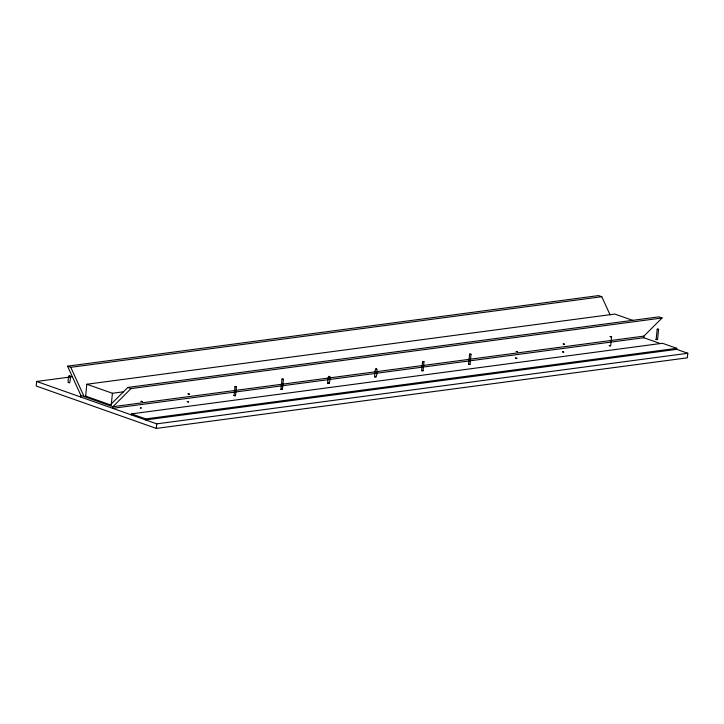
<?xml version="1.0" encoding="UTF-8"?>
<svg xmlns="http://www.w3.org/2000/svg" width="724" height="724" viewBox="0 0 724 724"><rect width="100%" height="100%" fill="white"/><g stroke="black" fill="none" stroke-linecap="round" stroke-linejoin="round"><path stroke-width="1.09" d="M72.509 376.697L36.662 381.467L36.2 386.019L156.312 428.418L687.338 357.828L687.8 353.276L676.107 349.149M68.219 382.607C67.486 373.322 72.119 373.611 69.631 382.706L68.309 382.462M80.699 397.014L80.871 395.394L67.54 366.172L598.567 295.582L601.789 296.713L610.061 314.849M632.957 320.451L614.821 314.053L86.826 384.245L85.622 396.128L111.215 405.159M111.324 404.083L112.428 393.277L86.826 384.245M131.315 414.888L131.424 413.875L662.451 343.276L676.75 348.325L676.65 349.339L145.615 419.929L145.723 418.924L131.424 413.875M156.312 428.418L156.773 423.866L36.662 381.467M234.078 395.576L234.992 386.571L235.626 386.408L236.404 386.679L235.49 395.684L234.078 395.576L235.49 395.684M280.966 389.34L282.007 379.123L282.641 378.96L283.428 379.231L282.387 389.449L280.966 389.34L282.387 389.449M327.863 383.105C327.139 373.819 331.764 374.109 329.284 383.213L327.863 383.105L329.284 383.213M374.761 376.878C374.154 365.955 378.869 366.226 376.181 376.978L374.761 376.878L375.394 376.706M421.658 370.643L422.572 361.638L423.205 361.466L423.993 361.747L423.078 370.742L421.658 370.643L423.078 370.742M468.555 364.407L469.595 354.19L470.229 354.018L471.007 354.298L469.976 364.516L468.555 364.407L469.976 364.516M610.658 345.81L609.246 345.701L610.658 345.81L611.572 336.805L610.16 336.696L611.572 336.805M643.926 336.108L643.763 337.728L112.736 408.318L112.899 406.707L131.026 388.589L662.062 317.99L643.926 336.108L112.899 406.707L80.871 395.394M656.143 339.466L657.175 329.248L657.808 329.085L658.596 329.357L657.555 339.574L656.143 339.466L657.555 339.574M109.677 405.567L127.813 387.449L658.84 316.859L662.062 317.99M70.3 376.136L68.889 376.028M236.404 386.679L234.992 386.571M283.428 379.231L282.007 379.123M329.954 376.643L328.533 376.534M376.969 369.195L375.557 369.086M423.993 361.747L422.572 361.638M471.007 354.298L469.595 354.19M658.596 329.357L657.175 329.248M67.54 366.172L70.762 367.312L601.789 296.713M86.328 396.236L84.084 396.535L70.762 367.312M112.428 393.277L123.632 391.784M145.723 418.924L676.75 348.325M156.773 423.866L687.8 353.276M140.918 407.874L140.284 408.046L141.506 407.992M68.852 382.435L69.631 382.706M643.156 337.511L660.161 343.52M127.813 387.449L131.026 388.589M141.044 401.322L142.366 401.576L141.044 401.322M188.059 393.874L189.389 394.127L188.059 393.874M187.272 401.666L188.593 401.92L187.272 401.666M516.212 351.448L517.533 351.701L516.212 351.448M515.542 358.027L516.873 358.28L515.542 358.027M563.227 344L564.557 344.253L563.227 344M562.439 351.792L563.761 352.045L562.439 351.792"/></g></svg>
